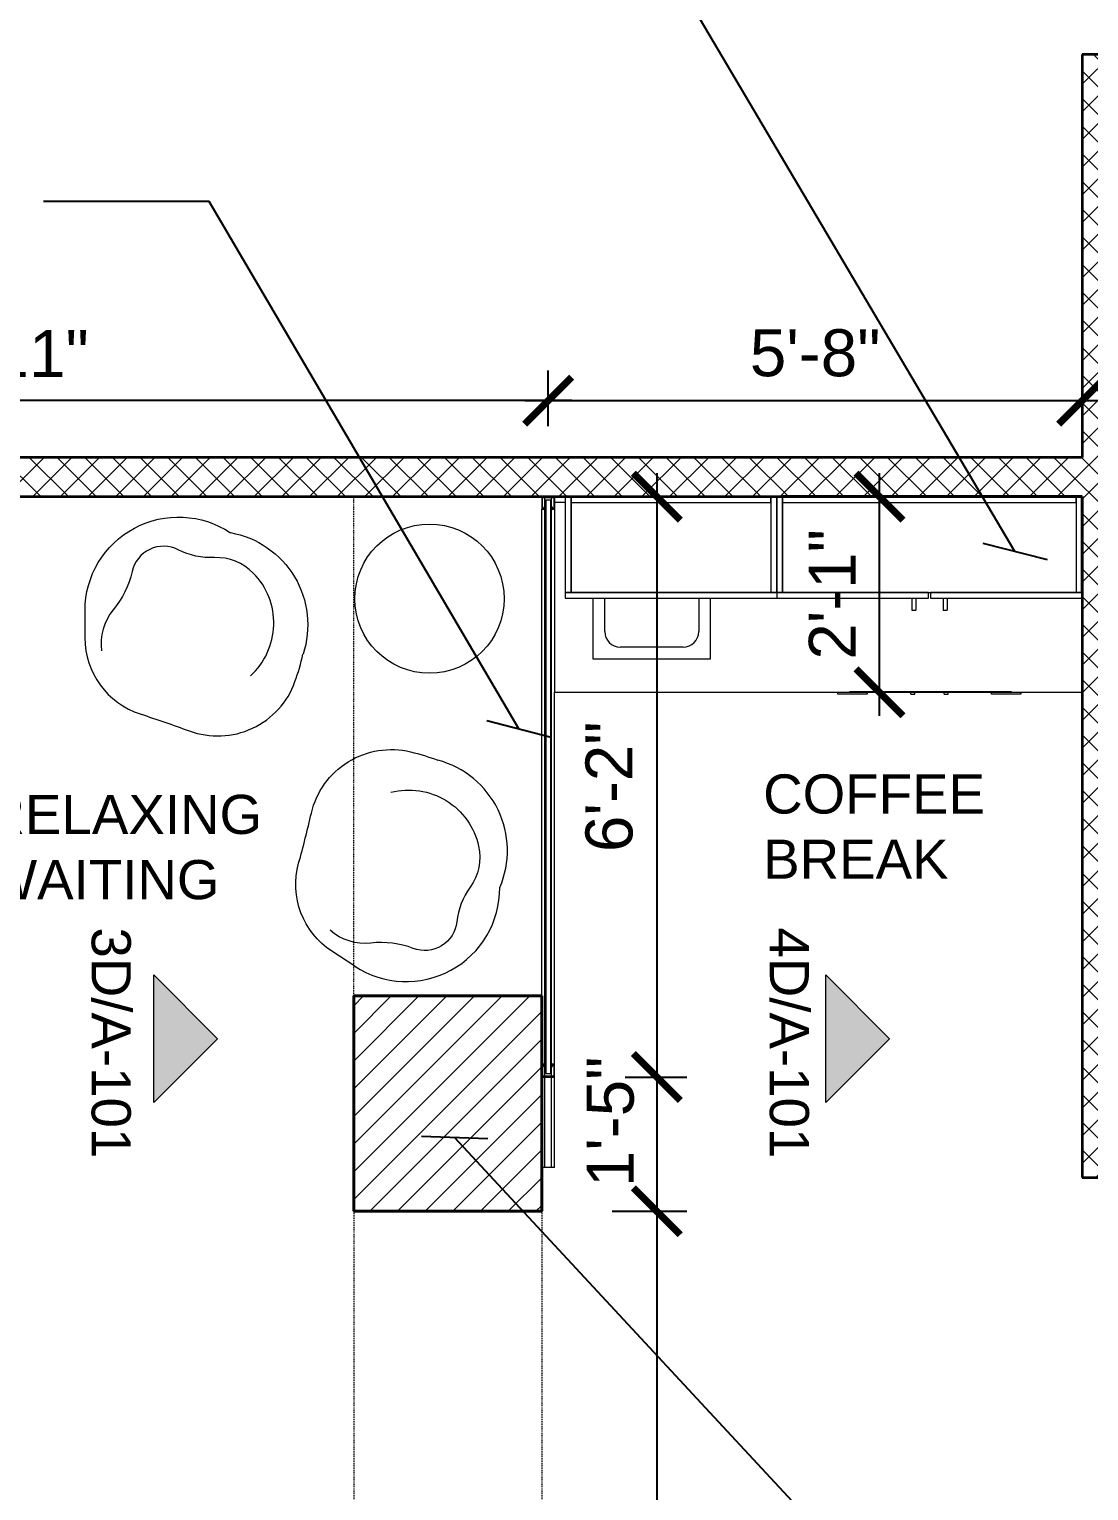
# Model space of a CAD drawing. Extents: x 65572 to 67208, y 30718 to 33598.
# Drawn here: x 65998.2 to 66133.5, y 32257.4 to 32444.2 of the extents above; entities that cross this region are included whole.
import ezdxf

# ---------------------------------------------------------------- set-up
doc = ezdxf.new("R2010")
doc.units = 0
doc.header["$LTSCALE"] = 0.5
doc.header["$MEASUREMENT"] = 0
doc.linetypes.add('HIDDEN', pattern=[0.375, 0.25, -0.125])
doc.layers.get('0').update_dxf_attribs({"linetype": 'CONTINUOUS'})
doc.layers.get('DEFPOINTS').update_dxf_attribs({"linetype": 'CONTINUOUS', "lineweight": 5})
for name, color, linetype, lineweight in [('Annotations', 40, 'CONTINUOUS', 5), ('Framing', 142, 'CONTINUOUS', 13), ('Hatches', 8, 'CONTINUOUS', 5), ('Layout', 154, 'CONTINUOUS', 5), ('Projections', 151, 'HIDDEN', 5), ('Structure', 7, 'CONTINUOUS', 40), ('Viewed', 150, 'CONTINUOUS', 9), ('Walls', 7, 'CONTINUOUS', 35)]:
    doc.layers.add(name, color=color, linetype=linetype, lineweight=lineweight)
doc.styles.get("Standard").update_dxf_attribs({"font": 'arial.ttf'})
doc.dimstyles.new('ARCH', dxfattribs={"dimscale": 96, "dimtxt": 0.0625, "dimasz": 0.0625, "dimexe": 0.04, "dimexo": 0.09375, "dimgap": 0.03125, "dimtad": 1, "dimdec": 0, "dimrnd": 0.0625, "dimzin": 3, "dimdsep": 46, "dimlunit": 4, "dimtxsty": 'Standard', "dimblk1": 'ARCHTICK', "dimblk2": 'ARCHTICK', "dimsah": 1, "dimcen": 0, "dimdle": 0.03125, "dimclrd": 256, "dimclre": 256, "dimclrt": 256, "dimazin": 0, "dimtfac": 1, "dimtdec": 0, "dimtmove": 2, "dimatfit": 3, "dimldrblk": 'OBLIQUE', "dimfxl": 0.3, "dimfxlon": 1, "dimfrac": 2, "dimarcsym": 0})

# ---------------------------------------------------------------- blocks, each defined once
blk = doc.blocks.new('opouf')
at = {"color": 0, "linetype": 'ByBlock', "lineweight": -2}
for points in [[(-13.24, -1.97), (-13.24, 1.53, -0.325424), (-6.17, 11.24, 0.010362), (0.08, 13.4, -0.41691), (13.58, 7.11, -0.030344), (14.6, 3.6, -0.031623)], [(7.88, 6.37, -0.425867), (8.26, -6.77, -0.211513), (3.29, -8.74, 0.12818), (-1.32, -9.74, -0.489828), (-7.23, -6.96, 0.118833), (-9.63, -2.06, -0.210657), (-11.12, 3.18)]]:
    blk.add_lwpolyline(points, format="xyb", dxfattribs=at)
for centre, start, end in [((3.26, -0.16), 279.9956, 18.3369), ((-1.28, -1.97), 180, 303.6073)]:
    blk.add_arc(centre, 11.95, start, end, dxfattribs=at)
blk = doc.blocks.new('_ArchTick')
at = {"const_width": 0.15}
blk.add_lwpolyline([(-0.5, -0.5), (0.5, 0.5)], dxfattribs=at)
blk = doc.blocks.new('*D10')
at = {"layer": 'Annotations', "linetype": 'ByBlock', "lineweight": -2}
for p, q in [((65921.12, 32393.47), (65921.12, 32400.57)), ((66064.44, 32393.47), (66064.44, 32400.57)), ((66067.44, 32396.73), (65918.12, 32396.73))]:
    blk.add_line(p, q, dxfattribs=at)
at = {"layer": 'DEFPOINTS', "color": 0}
for p in [(65921.12, 32396.73), (65921.12, 32384.47), (66064.44, 32384.47)]:
    blk.add_point(p, dxfattribs=at)
at = {"layer": 'Annotations', "lineweight": -2, "xscale": 6, "yscale": 6, "zscale": 6}
for p, rotation in [((65921.12, 32396.73), 179.9999999970824), ((66064.44, 32396.73), 359.9999999970824)]:
    blk.add_blockref('_ArchTick', p, dxfattribs=dict(at, rotation=rotation))
at = {"layer": 'Annotations', "insert": (65992.78, 32402.74), "char_height": 6, "attachment_point": 5, "rotation": 360}
blk.add_mtext('11\'-11"', dxfattribs=at)
blk = doc.blocks.new('_Oblique')
at = {"lineweight": -2}
blk.add_line((-0.5, -0.5), (0.5, 0.5), dxfattribs=at)
blk = doc.blocks.new('*D11')
at = {"layer": 'Annotations', "linetype": 'ByBlock', "lineweight": -2}
for p, q in [((66064.44, 32393.47), (66064.44, 32400.57)), ((66132.62, 32398.47), (66132.62, 32400.57)), ((66061.44, 32396.73), (66135.62, 32396.73))]:
    blk.add_line(p, q, dxfattribs=at)
at = {"layer": 'DEFPOINTS', "color": 0}
for p in [(66132.62, 32396.73), (66132.62, 32389.47), (66064.44, 32384.47)]:
    blk.add_point(p, dxfattribs=at)
at = {"layer": 'Annotations', "lineweight": -2, "xscale": 6, "yscale": 6, "zscale": 6}
for p, rotation in [((66064.44, 32396.73), 179.9999999970807), ((66132.62, 32396.73), 359.9999999970807)]:
    blk.add_blockref('_ArchTick', p, dxfattribs=dict(at, rotation=rotation))
at = {"layer": 'Annotations', "insert": (66098.53, 32402.8), "char_height": 6, "attachment_point": 5, "rotation": 360}
blk.add_mtext('5\'-8"', dxfattribs=at)
blk = doc.blocks.new('*D12')
at = {"layer": 'Annotations', "linetype": 'ByBlock', "lineweight": -2}
for p, q in [((66078.31, 32387.47), (66078.31, 32307.3)), ((66074.25, 32384.47), (66082.15, 32384.47)), ((66074.25, 32310.3), (66082.15, 32310.3))]:
    blk.add_line(p, q, dxfattribs=at)
at = {"layer": 'DEFPOINTS', "color": 0}
for p in [(66065.25, 32384.47), (66065.25, 32310.3), (66078.31, 32310.3)]:
    blk.add_point(p, dxfattribs=at)
at = {"layer": 'Annotations', "lineweight": -2, "xscale": 6, "yscale": 6, "zscale": 6}
for p, rotation in [((66078.31, 32384.47), 89.99999999707704), ((66078.31, 32310.3), 269.9999999970771)]:
    blk.add_blockref('_ArchTick', p, dxfattribs=dict(at, rotation=rotation))
at = {"layer": 'Annotations', "insert": (66072.24, 32347.39), "char_height": 6, "attachment_point": 5, "rotation": 90}
blk.add_mtext('6\'-2"', dxfattribs=at)
blk = doc.blocks.new('*D18')
at = {"layer": 'Annotations', "linetype": 'ByBlock', "lineweight": -2}
for p, q in [((66106.74, 32356.47), (66106.74, 32387.47)), ((66123.62, 32384.47), (66102.9, 32384.47)), ((66123.62, 32359.47), (66102.9, 32359.47))]:
    blk.add_line(p, q, dxfattribs=at)
at = {"layer": 'DEFPOINTS', "color": 0}
for p in [(66106.74, 32384.47), (66132.62, 32384.47), (66132.62, 32359.47)]:
    blk.add_point(p, dxfattribs=at)
at = {"layer": 'Annotations', "lineweight": -2, "xscale": 6, "yscale": 6, "zscale": 6}
for p, rotation in [((66106.74, 32384.47), 89.99999999709851), ((66106.74, 32359.47), 269.9999999970985)]:
    blk.add_blockref('_ArchTick', p, dxfattribs=dict(at, rotation=rotation))
at = {"layer": 'Annotations', "insert": (66100.72, 32371.97), "char_height": 6, "attachment_point": 5, "rotation": 90}
blk.add_mtext('2\'-1"', dxfattribs=at)
blk = doc.blocks.new('*D23')
at = {"layer": 'Annotations', "linetype": 'ByBlock', "lineweight": -2}
for p, q in [((66078.31, 32313.3), (66078.31, 32290.16)), ((66074.25, 32310.3), (66082.15, 32310.3)), ((66072.62, 32293.16), (66082.15, 32293.16))]:
    blk.add_line(p, q, dxfattribs=at)
at = {"layer": 'DEFPOINTS', "color": 0}
for p in [(66065.25, 32310.3), (66063.62, 32293.16), (66078.31, 32293.16)]:
    blk.add_point(p, dxfattribs=at)
at = {"layer": 'Annotations', "lineweight": -2, "xscale": 6, "yscale": 6, "zscale": 6}
for p, rotation in [((66078.31, 32310.3), 89.9999999970819), ((66078.31, 32293.16), 269.9999999970819)]:
    blk.add_blockref('_ArchTick', p, dxfattribs=dict(at, rotation=rotation))
at = {"layer": 'Annotations', "insert": (66072.4, 32304.58), "char_height": 6, "attachment_point": 5, "rotation": 90}
blk.add_mtext('1\'-5"', dxfattribs=at)
blk = doc.blocks.new('*D37')
at = {"layer": 'Annotations', "linetype": 'ByBlock', "lineweight": -2}
for p, q in [((66078.31, 32296.16), (66078.31, 32185.47)), ((66072.62, 32293.16), (66082.15, 32293.16)), ((66049.51, 32188.47), (66082.15, 32188.47))]:
    blk.add_line(p, q, dxfattribs=at)
at = {"layer": 'DEFPOINTS', "color": 0}
for p in [(66063.62, 32293.16), (65921.12, 32188.47), (66078.31, 32188.47)]:
    blk.add_point(p, dxfattribs=at)
at = {"layer": 'Annotations', "lineweight": -2, "xscale": 6, "yscale": 6, "zscale": 6}
for p, rotation in [((66078.31, 32293.16), 89.99999999708523), ((66078.31, 32188.47), 269.9999999970852)]:
    blk.add_blockref('_ArchTick', p, dxfattribs=dict(at, rotation=rotation))
at = {"layer": 'Annotations', "insert": (66072.24, 32240.81), "char_height": 6, "attachment_point": 5, "rotation": 90}
blk.add_mtext('8\'-9"', dxfattribs=at)

msp = doc.modelspace()

# ---------------------------------------------------------------- hatches: boundary and pattern name
at = {"layer": 'Hatches'}
h = msp.add_hatch(dxfattribs=at)
h.set_pattern_fill('ANSI37', color=256, scale=20, style=0)
h.set_pattern_definition([(45, (63665.679, 30900.0605), (-1.767767, 1.767767), []), (135, (63665.679, 30900.0605), (-1.767767, -1.767767), [])])
h.paths.add_polyline_path([(66290.62, 32440.97), (66132.62, 32440.97), (66132.62, 32389.47), (65921.12, 32389.47), (65921.12, 32384.47), (66132.62, 32384.47), (66132.62, 32297.47), (66141.62, 32297.47), (66141.62, 32302.47), (66137.62, 32302.47), (66137.62, 32435.97), (66295.62, 32435.97), (66295.62, 32528.97), (66523.12, 32528.97), (66523.12, 32533.97), (66295.62, 32533.97), (66295.62, 32534.51), (66290.62, 32534.53)])
at = {"layer": 'Hatches', "linetype": 'ByBlock'}
for points in [[(66014.08, 32323.35), (66022.23, 32315.2), (66014.08, 32307.05)], [(66099.88, 32323.35), (66108.03, 32315.2), (66099.88, 32307.05)]]:
    msp.add_hatch(color=256, dxfattribs=at).paths.add_polyline_path(points)
at = {"layer": 'Hatches'}
h = msp.add_hatch(dxfattribs=at)
h.set_pattern_fill('ANSI31', color=256, scale=20, style=0)
h.set_pattern_definition([(45, (63665.679, 30900.0605), (-1.767767, 1.767767), [])])
h.paths.add_polyline_path([(66039.62, 32320.66), (66063.62, 32320.66), (66063.62, 32293.16), (66039.62, 32293.16)])

# ---------------------------------------------------------------- linework, layer by layer
at = {"color": 0}
for p, q in [((66067.37, 32384.47), (66066.62, 32384.47)), ((66092.87, 32384.47), (66067.37, 32384.47)), ((66092.87, 32384.47), (66067.37, 32384.47)), ((66093.62, 32384.47), (66092.87, 32384.47)), ((66094.37, 32384.47), (66093.62, 32384.47))]:
    msp.add_line(p, q, dxfattribs=at)
at = {"layer": 'Annotations', "linetype": 'ByBlock'}
for points in [[(66014.08, 32323.35), (66022.23, 32315.2), (66014.08, 32307.05), (66014.08, 32323.35)], [(66099.88, 32323.35), (66108.03, 32315.2), (66099.88, 32307.05), (66099.88, 32323.35)]]:
    msp.add_lwpolyline(points, dxfattribs=at)
at = {"layer": 'Framing'}
for p, q in [((66063.62, 32384.47), (66063.62, 32382.84)), ((66065.25, 32384.47), (66063.62, 32384.47)), ((66064.87, 32383.12), (66064.87, 32384.47)), ((66065.25, 32384.47), (66065.25, 32383.72)), ((66065.25, 32382.84), (66065.25, 32384.47)), ((66063.62, 32382.84), (66064, 32382.84)), ((66063.73, 32384.36), (66065.14, 32384.36)), ((66063.73, 32382.95), (66063.73, 32384.36)), ((66063.89, 32382.95), (66063.73, 32382.95)), ((66063.89, 32383.12), (66063.89, 32382.95)), ((66064, 32383.12), (66063.89, 32383.12)), ((66064, 32382.84), (66064, 32383.12)), ((66064.12, 32384.06), (66064.12, 32310.74)), ((66064.12, 32384.06), (66064.75, 32384.06)), ((66064.75, 32384.06), (66064.75, 32310.74)), ((66064.87, 32383.12), (66064.87, 32382.84)), ((66064.98, 32383.12), (66064.87, 32383.12)), ((66064.87, 32382.84), (66065.25, 32382.84)), ((66064.98, 32382.95), (66064.98, 32383.12)), ((66065.14, 32382.95), (66064.98, 32382.95)), ((66065.14, 32384.36), (66065.14, 32382.95)), ((66063.62, 32311.93), (66063.62, 32310.3)), ((66064, 32311.93), (66063.62, 32311.93)), ((66063.73, 32311.82), (66063.89, 32311.82)), ((66063.73, 32310.41), (66063.73, 32311.82)), ((66063.89, 32311.82), (66063.89, 32311.65)), ((66063.89, 32311.65), (66064, 32311.65)), ((66064, 32311.65), (66064, 32311.93)), ((66064.87, 32311.93), (66064.87, 32311.65)), ((66065.25, 32311.93), (66064.87, 32311.93)), ((66064.87, 32310.41), (66064.87, 32311.65)), ((66064.87, 32311.65), (66064.98, 32311.65)), ((66064.98, 32311.82), (66065.14, 32311.82)), ((66064.98, 32311.65), (66064.98, 32311.82)), ((66065.14, 32311.82), (66065.14, 32310.41)), ((66065.25, 32310.3), (66065.25, 32311.93)), ((66063.62, 32310.3), (66065.25, 32310.3)), ((66065.14, 32310.41), (66063.73, 32310.41)), ((66064.12, 32310.74), (66064.75, 32310.74))]:
    msp.add_line(p, q, dxfattribs=at)
at = {"layer": 'Layout', "linetype": 'ByBlock'}
for p, q in [((66066.62, 32384.47), (66066.62, 32372.22)), ((66067.37, 32372.22), (66067.37, 32384.47)), ((66067.37, 32384.47), (66067.37, 32383.72)), ((66092.87, 32384.47), (66092.87, 32372.22)), ((66092.87, 32383.72), (66092.87, 32384.47)), ((66093.62, 32372.22), (66093.62, 32384.47)), ((66093.62, 32384.47), (66093.62, 32372.22)), ((66094.37, 32372.22), (66094.37, 32384.47)), ((66094.37, 32384.47), (66094.37, 32383.72)), ((66131.87, 32384.47), (66131.87, 32372.22)), ((66131.87, 32383.72), (66131.87, 32384.47)), ((66066.62, 32383.72), (66065.25, 32383.72)), ((66067.37, 32383.72), (66067.37, 32372.22)), ((66067.37, 32383.72), (66092.87, 32383.72)), ((66094.37, 32383.72), (66094.37, 32372.22)), ((66094.37, 32383.72), (66131.87, 32383.72)), ((66093.62, 32372.22), (66066.62, 32372.22)), ((66066.62, 32372.22), (66066.62, 32371.47)), ((66066.62, 32372.22), (66067.37, 32372.22)), ((66066.62, 32371.47), (66093.62, 32371.47)), ((66067.37, 32372.22), (66092.87, 32372.22)), ((66070.16, 32371.47), (66070.16, 32363.72)), ((66071.66, 32367.22), (66071.66, 32371.47)), ((66083.66, 32371.47), (66083.66, 32367.22)), ((66085.16, 32363.72), (66085.16, 32371.47)), ((66092.87, 32372.22), (66093.62, 32372.22)), ((66113, 32372.22), (66093.62, 32372.22)), ((66093.62, 32372.22), (66093.62, 32371.47)), ((66093.62, 32372.22), (66094.37, 32372.22)), ((66093.62, 32371.47), (66113, 32371.47)), ((66094.37, 32372.22), (66131.87, 32372.22)), ((66110.88, 32371.47), (66111.37, 32371.47)), ((66110.88, 32371.47), (66110.88, 32369.97)), ((66111.37, 32371.47), (66111.37, 32369.97)), ((66111.37, 32371.47), (66111.37, 32370.47)), ((66113, 32372.22), (66113.25, 32372.22)), ((66113, 32371.47), (66113, 32372.22)), ((66132.62, 32372.22), (66113.25, 32372.22)), ((66113.25, 32372.22), (66113.25, 32371.47)), ((66113.25, 32371.47), (66132.62, 32371.47)), ((66114.88, 32371.47), (66115.37, 32371.47)), ((66114.88, 32371.47), (66114.88, 32369.97)), ((66115.37, 32371.47), (66115.37, 32369.97)), ((66131.87, 32372.22), (66132.62, 32372.22)), ((66110.88, 32369.97), (66111.37, 32369.97)), ((66114.88, 32369.97), (66115.37, 32369.97)), ((66081.66, 32365.22), (66073.66, 32365.22)), ((66081.66, 32365.22), (66073.66, 32365.22)), ((66070.16, 32363.72), (66085.16, 32363.72)), ((66065.25, 32359.47), (66132.62, 32359.47)), ((66101.44, 32359.22), (66101.44, 32359.47)), ((66105.18, 32359.22), (66101.44, 32359.22)), ((66105.18, 32359.47), (66105.18, 32359.22)), ((66110.75, 32359.22), (66110.75, 32359.47)), ((66110.75, 32359.22), (66111.24, 32359.22)), ((66111.24, 32359.22), (66111.24, 32359.47)), ((66115.01, 32359.22), (66115.01, 32359.47)), ((66115.01, 32359.22), (66115.5, 32359.22)), ((66115.5, 32359.22), (66115.5, 32359.47)), ((66121.06, 32359.22), (66121.06, 32359.47)), ((66124.81, 32359.22), (66121.06, 32359.22)), ((66124.81, 32359.47), (66124.81, 32359.22))]:
    msp.add_line(p, q, dxfattribs=at)
msp.add_circle((66049.29, 32371.42), 9.53, dxfattribs=at)
for centre, start, end in [((66073.66, 32367.22), 180, 270), ((66073.66, 32367.22), 180, 270), ((66073.66, 32367.22), 180, 270), ((66081.66, 32367.22), 270, 0), ((66081.66, 32367.22), 270, 0), ((66081.66, 32367.22), 270, 0)]:
    msp.add_arc(centre, 2, start, end, dxfattribs=at)
at = {"layer": 'Projections'}
for p, q in [((66039.62, 32320.66), (66039.62, 32384.47)), ((66039.62, 32293.16), (66039.62, 32190.09)), ((66063.62, 32293.16), (66063.62, 32190.09))]:
    msp.add_line(p, q, dxfattribs=at)
at = {"layer": 'Structure'}
for p, q in [((66039.62, 32320.66), (66039.62, 32293.16)), ((66063.62, 32320.66), (66039.62, 32320.66)), ((66063.62, 32320.66), (66063.62, 32293.16)), ((66063.62, 32293.16), (66039.62, 32293.16)), ((66039.7, 32293.11), (66039.7, 32293.16))]:
    msp.add_line(p, q, dxfattribs=at)
at = {"layer": 'Viewed', "linetype": 'ByBlock'}
for p, q in [((66063.62, 32320.66), (66063.62, 32382.84)), ((66064, 32310.41), (66064, 32384.36)), ((66064.87, 32311.93), (66064.87, 32382.84)), ((66065.25, 32383.72), (66065.25, 32359.47)), ((66132.62, 32371.47), (66132.62, 32372.22)), ((66065.25, 32298.76), (66065.25, 32359.47)), ((66064, 32298.76), (66064, 32310.3)), ((66064.87, 32298.76), (66064.87, 32310.3)), ((66064, 32298.76), (66063.62, 32298.76)), ((66064.87, 32298.76), (66064, 32298.76)), ((66065.25, 32298.76), (66064.87, 32298.76))]:
    msp.add_line(p, q, dxfattribs=at)
at = {"layer": 'Walls'}
for p, q in [((66132.62, 32440.97), (66132.62, 32389.47)), ((66290.62, 32440.97), (66132.62, 32440.97)), ((66132.62, 32389.47), (65921.12, 32389.47)), ((65921.12, 32384.47), (66132.62, 32384.47)), ((66131.87, 32384.47), (66094.37, 32384.47)), ((66131.87, 32384.47), (66094.37, 32384.47)), ((66132.62, 32384.47), (66131.87, 32384.47)), ((66132.62, 32372.22), (66132.62, 32384.47)), ((66132.62, 32384.47), (66132.62, 32297.47)), ((66132.62, 32297.47), (66141.62, 32297.47))]:
    msp.add_line(p, q, dxfattribs=at)

# ---------------------------------------------------------------- block references
at = {"layer": 'Layout', "linetype": 'ByBlock', "xscale": -1, "rotation": 180}
msp.add_blockref('opouf', (66018.53, 32367.93), dxfattribs=at)
at = {"layer": 'Layout', "linetype": 'ByBlock', "rotation": 56.7251120151655}
msp.add_blockref('opouf', (66045.36, 32336.6), dxfattribs=at)

# ---------------------------------------------------------------- texts
at = {"layer": 'Annotations', "char_height": 5, "width": 60.9989, "attachment_point": 1}
for s, insert in [('COFFEE\\PBREAK', (66091.89, 32348.97)), ('RELAXING\\PWAITING', (65992.59, 32346.36))]:
    msp.add_mtext(s, dxfattribs=dict(at, insert=insert))
at = {"layer": 'Annotations', "char_height": 5, "width": 38.2986, "attachment_point": 5, "rotation": 270}
for s, insert in [('{3D/A-101}', (66008.61, 32314.67)), ('{4D/A-101}', (66095.2, 32314.67))]:
    msp.add_mtext(s, dxfattribs=dict(at, insert=insert))

# ---------------------------------------------------------------- dimensions: what is measured, and where the dimension line sits
at = {"layer": 'Annotations', "linetype": 'ByBlock'}
for base, p1, p2, angle, picture, middle in [((65921.12, 32396.73), (66064.44, 32384.47), (65921.12, 32384.47), 360, '*D10', (65992.78, 32402.74)), ((66132.62, 32396.73), (66064.44, 32384.47), (66132.62, 32389.47), 360, '*D11', (66098.53, 32402.8)), ((66078.31, 32310.3), (66065.25, 32384.47), (66065.25, 32310.3), 90, '*D12', (66072.24, 32347.39)), ((66106.74, 32384.47), (66132.62, 32359.47), (66132.62, 32384.47), 90, '*D18', (66100.72, 32371.97)), ((66078.31, 32188.47), (66063.62, 32293.16), (65921.12, 32188.47), 90, '*D37', (66072.24, 32240.81))]:
    dim = msp.add_linear_dim(base=base, p1=p1, p2=p2, angle=angle, dimstyle='ARCH', dxfattribs=at)
    dim.commit()
    dim.dimension.update_dxf_attribs({"geometry": picture, "text_midpoint": middle})
dim = msp.add_linear_dim(base=(66078.31, 32293.16), p1=(66065.25, 32310.3), p2=(66063.62, 32293.16), angle=90, dimstyle='ARCH', dxfattribs=at)
dim.commit()
dim.dimension.update_dxf_attribs({"geometry": '*D23', "text_midpoint": (66072.4, 32304.58), "dimtype": 160})

# ---------------------------------------------------------------- leaders
for points in [[(66124.03, 32377.47), (66066.19, 32475.35), (66053.76, 32475.35)], [(66060.71, 32354.79), (66021.15, 32422.17), (65999.99, 32422.17)], [(66052.51, 32302.55), (66218.71, 32123.55), (66241.94, 32123.55)]]:
    msp.add_leader(points, dimstyle='ARCH', dxfattribs=at)

doc.saveas('drawing.dxf')
